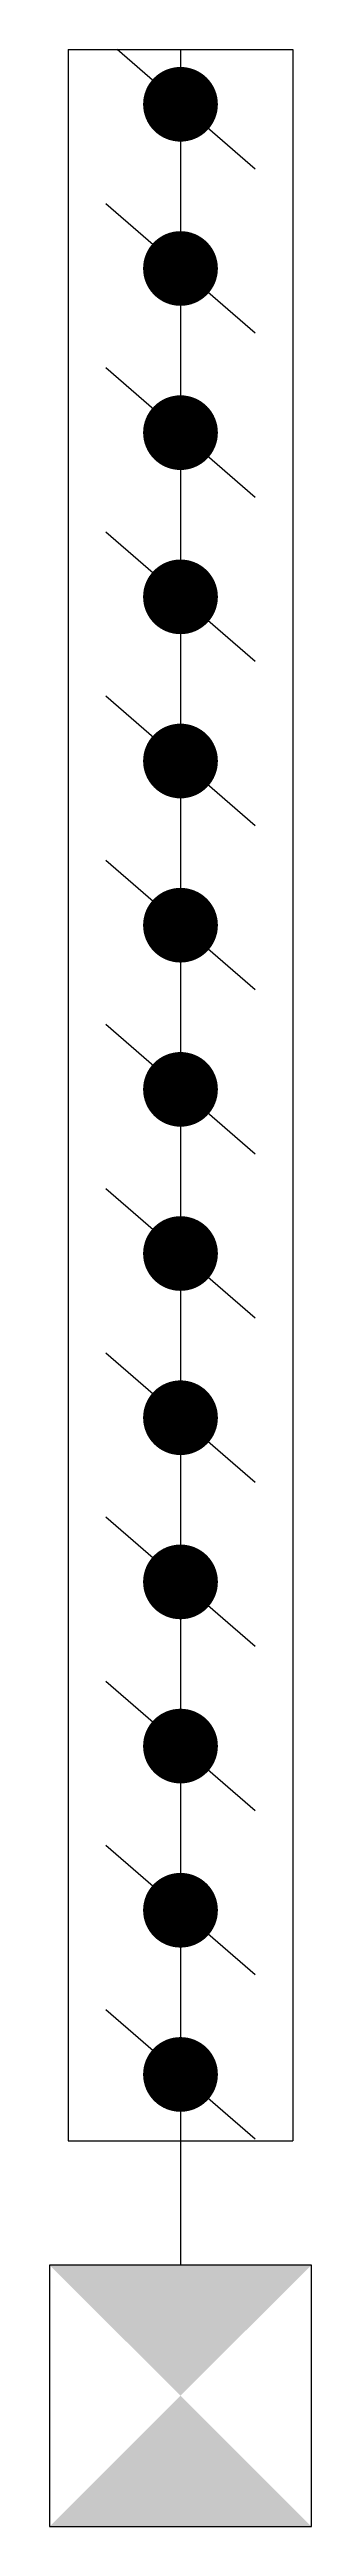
# Model space of a CAD drawing. Extents: x 462150 to 608263, y 35809 to 85242.
# Drawn here: x 515777 to 515865, y 67450 to 68279 of the extents above; entities that cross this region are included whole.
import ezdxf

# ---------------------------------------------------------------- set-up
doc = ezdxf.new("R2010")
doc.units = 0
doc.header["$LTSCALE"] = 500
doc.header["$MEASUREMENT"] = 0
doc.layers.add('AC-DAMPER', color=2, linetype='Continuous')
doc.layers.add('AC.VD.', color=41, linetype='Continuous')
doc.styles.add('ROMAND', font='sanss___.ttf', dxfattribs={"height": 0.3})
doc.styles.add('ROMANS', font='romans.shx', dxfattribs={"width": 0.8, "height": 100})

# ---------------------------------------------------------------- blocks, each defined once
blk = doc.blocks.new('MD-700')
at = {"layer": 'AC-DAMPER'}
for p, q in [((129.09, 43.75), (41.59, 43.75)), ((41.59, 43.75), (41.59, -43.75)), ((129.09, -43.75), (129.09, 43.75)), ((-700, -37.5), (-700, 37.5)), ((-700, 37.5), (0, 37.5)), ((0, -37.5), (0, 37.5)), ((-660.01, 25), (-700, -21.17)), ((-605.06, 25), (-648.37, -25)), ((-550.1, 25), (-593.41, -25)), ((-495.15, 25), (-538.46, -25)), ((-440.19, 25), (-483.5, -25)), ((-385.24, 25), (-428.55, -25)), ((-330.28, 25), (-373.6, -25)), ((-275.33, 25), (-318.64, -25)), ((-220.38, 25), (-263.69, -25)), ((-165.42, 25), (-208.73, -25)), ((-110.47, 25), (-153.78, -25)), ((-55.51, 25), (-98.82, -25)), ((-0.56, 25), (-43.87, -25)), ((-700, 0), (41.59, 0)), ((-700, -37.5), (0, -37.5)), ((41.59, -43.75), (129.09, -43.75))]:
    blk.add_line(p, q, dxfattribs=at)
at = {"layer": 'AC-DAMPER', "const_width": 12.5}
for points in [[(-681.67, 6.25, -1), (-681.67, -6.25, -1)], [(-626.71, 6.25, -1), (-626.71, -6.25, -1)], [(-571.76, 6.25, -1), (-571.76, -6.25, -1)], [(-516.8, 6.25, -1), (-516.8, -6.25, -1)], [(-461.85, 6.25, -1), (-461.85, -6.25, -1)], [(-406.89, 6.25, -1), (-406.89, -6.25, -1)], [(-351.94, 6.25, -1), (-351.94, -6.25, -1)], [(-296.99, 6.25, -1), (-296.99, -6.25, -1)], [(-242.03, 6.25, -1), (-242.03, -6.25, -1)], [(-187.08, 6.25, -1), (-187.08, -6.25, -1)], [(-132.12, 6.25, -1), (-132.12, -6.25, -1)], [(-77.17, 6.25, -1), (-77.17, -6.25, -1)], [(-22.21, 6.25, -1), (-22.21, -6.25, -1)]]:
    blk.add_lwpolyline(points, format="xyb", close=True, dxfattribs=at)
at = {"layer": 'AC-DAMPER'}
blk.add_solid([(41.59, -43.75), (41.59, 43.75), (129.09, 43.75), (129.09, -43.75)], dxfattribs=at)
at = {"layer": 'AC-DAMPER', "text_generation_flag": 4, "width": 1}
for style, p in [('ROMANS', (41.59, 43.75)), ('ROMANS', (41.59, 0.48)), ('ROMAND', (41.59, -43.75))]:
    blk.add_text('a', height=0.005, rotation=90, dxfattribs=dict(at, style=style)).set_placement(p)

msp = doc.modelspace()

# ---------------------------------------------------------------- block references
at = {"layer": 'AC.VD.', "rotation": 270}
msp.add_blockref('MD-700', (515820.98, 67579.15), dxfattribs=at)

doc.saveas('drawing.dxf')
